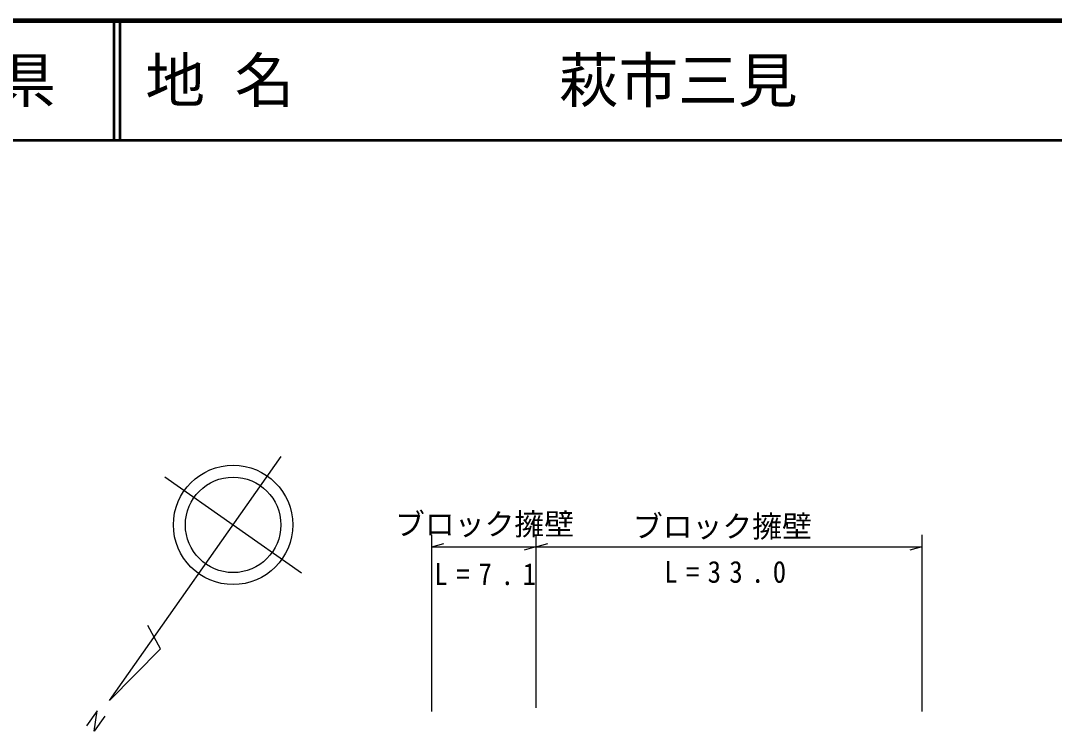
# Model space of a CAD drawing. Units: millimetres, scale not verified. Extents: x 40000 to 680000, y 20000 to 380000.
# Drawn here: x 359936 to 446535, y 320453 to 380000 of the extents above; entities that cross this region are included whole.
import ezdxf
from ezdxf.enums import TextEntityAlignment as Align

# ---------------------------------------------------------------- set-up
doc = ezdxf.new("R2010")
doc.units = ezdxf.units.MM
doc.header["$LTSCALE"] = 1000
for name, color, linetype, lineweight in [('M-BGD', 7, 'Continuous', 25), ('M-TTL', 2, 'Continuous', 140), ('M-TTL-LINE', 7, 'Continuous', 50)]:
    doc.layers.add(name, color=color, linetype=linetype, lineweight=lineweight)
doc.layers.add('M-TTL-TXT', color=7, linetype='Continuous')
doc.styles.add('ＭＳ ゴシック', font='')
doc.styles.get('ＭＳ ゴシック').set_extended_font_data('MS Gothic')

msp = doc.modelspace()

# ---------------------------------------------------------------- linework, layer by layer
at = {"layer": 'M-BGD'}
for p, q in [((367377, 323030), (381763, 343476)), ((372010, 341779), (383459, 333723)), ((394397, 322117), (394397, 336911)), ((403106, 336911), (403106, 322412)), ((435433, 336911), (435433, 322117)), ((394397, 335911), (395397, 336191)), ((403106, 335911), (404106, 336191)), ((394397, 335911), (403106, 335911)), ((403106, 335911), (402106, 335631)), ((403106, 335911), (435433, 335911)), ((435433, 335911), (434433, 335631)), ((371647, 327362), (370587, 329330)), ((367377, 323030), (371647, 327362))]:
    msp.add_line(p, q, dxfattribs=at)
msp.add_lwpolyline([(366984, 321715), (366096, 320453), (366332, 322179), (365447, 320907)], dxfattribs=at)
for radius in [5000, 4000]:
    msp.add_circle((377735, 337751), radius, dxfattribs=at)
at = {"layer": 'M-TTL'}
msp.add_line((680000, 380000), (40000, 380000), dxfattribs=at)
at = {"layer": 'M-TTL-LINE'}
for p, q in [((367750, 380000), (367750, 370000)), ((368250, 380000), (368250, 370000)), ((40000, 370000), (680000, 370000))]:
    msp.add_line(p, q, dxfattribs=at)

# ---------------------------------------------------------------- texts
at = {"layer": 'M-BGD', "style": 'ＭＳ ゴシック'}
for p in [(391300, 336348), (411222, 336160)]:
    msp.add_text('ブロック擁壁', height=1833, dxfattribs=at).set_placement(p, align=Align.BOTTOM_LEFT)
at = {"layer": 'M-BGD', "char_height": 1833, "attachment_point": 7, "style": 'ＭＳ ゴシック'}
for s, insert in [('\\T1.65;\\W0.9;L=7.1', (394589, 332683)), ('\\T1.62;\\W0.9;L=33.0', (413853, 332871))]:
    msp.add_mtext(s, dxfattribs=dict(at, insert=insert))
at = {"layer": 'M-TTL-TXT', "style": 'ＭＳ ゴシック'}
msp.add_text('山\u3000口\u3000県', height=3666, dxfattribs=at).set_placement((350375, 375000), align=Align.MIDDLE_CENTER)
for s, p in [('地 名', (370380, 375000)), ('萩市三見', (405024, 375000))]:
    msp.add_text(s, height=3666, dxfattribs=at).set_placement(p, align=Align.MIDDLE_LEFT)

doc.saveas('drawing.dxf')
